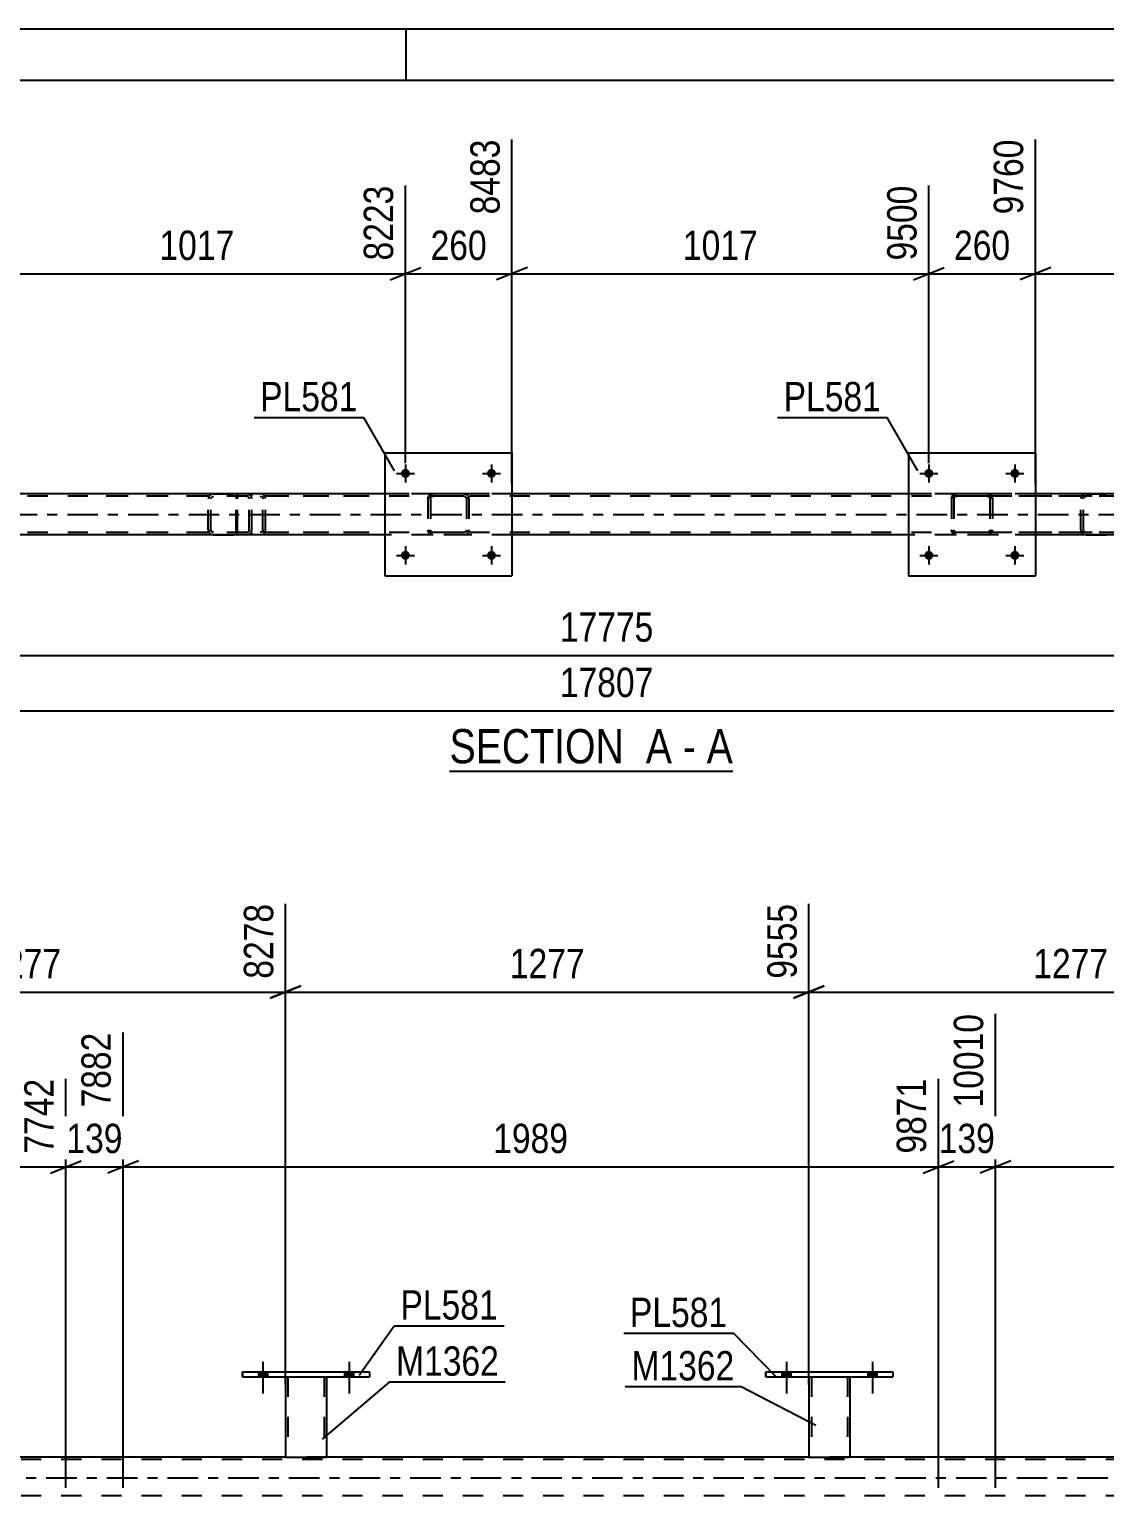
# Model space of a CAD drawing. Header units: millimetres. Extents: x 0 to 841, y 0 to 594.
# Drawn here: x 384.2 to 489.1, y 450.9 to 594 of the extents above; entities that cross this region are included whole.
import ezdxf

# ---------------------------------------------------------------- set-up
doc = ezdxf.new("R2010")
doc.units = ezdxf.units.MM
doc.linetypes.add('DXK_LINE_DOT2', pattern=[3.9198, 1.9599, -1.9599])
doc.linetypes.add('DXK_LINE_DOT3', pattern=[5.9187, 2.979, -0.9799, 0.9799, -0.9799])
doc.styles.add('Arial Narrow', font='ARIALN.TTF', dxfattribs={"height": 0.2})

# ---------------------------------------------------------------- blocks, each defined once
blk = doc.blocks.new('Unknown-247646094-1133')
at = {"color": 5, "linetype": 'Continuous'}
for p, q in [((841, 594), (0, 594)), ((421, 589), (421, 594)), ((836, 589), (5, 589))]:
    blk.add_line(p, q, dxfattribs=at)
blk = doc.blocks.new('Unknown-247646094-11 - 4145')
at = {"color": 6, "linetype": 'Continuous'}
blk.add_line((425.22, 521.61), (452.86, 521.61), dxfattribs=at)
at = {"color": 0, "linetype": 'Continuous'}
for points in [[(443.32, 522.36), (443.32, 525.86), (425.22, 525.86), (425.22, 522.36)], [(446.93, 522.36), (446.93, 525.86), (444.37, 525.86), (444.37, 522.36)], [(449.26, 522.36), (449.26, 525.86), (447.98, 525.86), (447.98, 522.36)], [(452.86, 522.36), (452.86, 525.86), (450.31, 525.86), (450.31, 522.36)]]:
    blk.add_wipeout(points, dxfattribs=at)
at = {"color": 7, "linetype": 'Continuous', "style": 'Arial Narrow'}
for s, p in [('SECTION ', (425.22, 522.36)), ('A', (444.37, 522.36)), ('A', (450.31, 522.36)), ('-', (447.98, 522.36))]:
    blk.add_text(s, height=3.34, dxfattribs=at).set_placement(p)
blk = doc.blocks.new('Part-247646094-4155 - 4145')
at = {"color": 7, "linetype": 'DXK_LINE_DOT2'}
for p, q in [((754.47, 548.42), (91.99, 548.42)), ((754.47, 548.66), (112.43, 548.66)), ((431.31, 548.66), (418.91, 548.66)), ((482.39, 548.66), (469.99, 548.66)), ((754.47, 544.9), (91.99, 544.9)), ((431.31, 544.66), (418.91, 544.66)), ((482.39, 544.66), (469.99, 544.66))]:
    blk.add_line(p, q, dxfattribs=at)
at = {"color": 2, "linetype": 'Continuous'}
for p, q in [((418.91, 548.66), (380.23, 548.66)), ((469.99, 548.66), (431.31, 548.66)), ((521.07, 548.66), (482.39, 548.66)), ((418.91, 544.66), (380.23, 544.66)), ((469.99, 544.66), (431.31, 544.66)), ((521.07, 544.66), (482.39, 544.66))]:
    blk.add_line(p, q, dxfattribs=at)
at = {"color": 7, "linetype": 'DXK_LINE_DOT3'}
blk.add_line((91.99, 546.66), (754.47, 546.66), dxfattribs=at)
blk = doc.blocks.new('Part-247646094-7551 - 4145')
at = {"color": 7, "linetype": 'DXK_LINE_DOT2'}
for p, q in [((423.11, 548.18), (423.15, 548.36)), ((423.15, 548.36), (423.11, 548.18)), ((423.11, 548.18), (423.11, 545.14)), ((423.35, 548.18), (423.37, 548.27)), ((423.35, 548.18), (423.35, 545.14)), ((423.37, 548.27), (423.42, 548.35)), ((423.41, 548.62), (423.59, 548.66)), ((423.59, 548.66), (423.41, 548.62)), ((423.42, 548.35), (423.5, 548.4)), ((423.5, 548.4), (423.59, 548.42)), ((426.63, 548.66), (423.59, 548.66)), ((426.63, 548.42), (423.59, 548.42)), ((426.63, 548.66), (426.81, 548.62)), ((426.81, 548.62), (426.63, 548.66)), ((426.63, 548.42), (426.72, 548.4)), ((426.72, 548.4), (426.8, 548.35)), ((426.8, 548.35), (426.85, 548.27)), ((426.85, 548.27), (426.87, 548.18)), ((426.87, 548.18), (426.87, 545.14)), ((427.07, 548.36), (427.11, 548.18)), ((427.11, 548.18), (427.07, 548.36)), ((427.11, 548.18), (427.11, 545.14)), ((423.15, 544.96), (423.11, 545.14)), ((423.11, 545.14), (423.15, 544.96)), ((423.37, 545.05), (423.35, 545.14)), ((423.42, 544.97), (423.37, 545.05)), ((423.59, 544.66), (423.41, 544.7)), ((423.41, 544.7), (423.59, 544.66)), ((423.5, 544.92), (423.42, 544.97)), ((423.59, 544.9), (423.5, 544.92)), ((426.63, 544.9), (423.59, 544.9)), ((426.63, 544.66), (423.59, 544.66)), ((426.72, 544.92), (426.63, 544.9)), ((426.81, 544.7), (426.63, 544.66)), ((426.63, 544.66), (426.81, 544.7)), ((426.8, 544.97), (426.72, 544.92)), ((426.85, 545.05), (426.8, 544.97)), ((426.87, 545.14), (426.85, 545.05)), ((427.11, 545.14), (427.07, 544.96)), ((427.07, 544.96), (427.11, 545.14))]:
    blk.add_line(p, q, dxfattribs=at)
at = {"color": 7, "linetype": 'DXK_LINE_DOT3'}
blk.add_line((425.11, 546.66), (425.11, 546.66), dxfattribs=at)
at = {"color": 7, "linetype": 'DXK_LINE_DOT2'}
for centre, start, end in [((423.59, 548.18), 112.5, 157.5), ((423.59, 548.18), 112.5, 157.5), ((426.63, 548.18), 22.5, 67.5), ((426.63, 548.18), 22.5, 67.5), ((423.59, 545.14), 202.5, 247.5), ((423.59, 545.14), 202.5, 247.5), ((426.63, 545.14), 292.5, 337.5), ((426.63, 545.14), 292.5, 337.5)]:
    blk.add_arc(centre, 0.48, start, end, dxfattribs=at)
blk = doc.blocks.new('Bolt-247646094-7580 - 4145')
at = {"linetype": 'Continuous'}
for points in [[(421.35, 542.66, -1), (420.47, 542.66, -1)], [(429.75, 542.66, -1), (428.87, 542.66, -1)]]:
    blk.add_hatch(color=1, dxfattribs=at).paths.add_polyline_path(points)
at = {"color": 1, "linetype": 'Continuous'}
for p, q in [((420.03, 542.66), (421.79, 542.66)), ((420.91, 543.54), (420.91, 541.78)), ((428.43, 542.66), (430.19, 542.66)), ((429.31, 543.54), (429.31, 541.78))]:
    blk.add_line(p, q, dxfattribs=at)
blk = doc.blocks.new('Bolt-247646094-7581 - 4145')
at = {"linetype": 'Continuous'}
for points in [[(421.35, 550.66, -1), (420.47, 550.66, -1)], [(429.75, 550.66, -1), (428.87, 550.66, -1)]]:
    blk.add_hatch(color=1, dxfattribs=at).paths.add_polyline_path(points)
at = {"color": 1, "linetype": 'Continuous'}
for p, q in [((420.91, 551.54), (420.91, 549.78)), ((429.31, 551.54), (429.31, 549.78)), ((420.03, 550.66), (421.79, 550.66)), ((428.43, 550.66), (430.19, 550.66))]:
    blk.add_line(p, q, dxfattribs=at)
blk = doc.blocks.new('Part-247646094-4202 - 4145')
at = {"color": 7, "linetype": 'DXK_LINE_DOT2'}
for p, q in [((405.43, 548.66), (390.44, 548.66)), ((405.43, 548.42), (390.44, 548.42)), ((401.72, 548.35), (401.68, 548.18)), ((401.68, 545.14), (401.68, 548.18)), ((401.72, 548.36), (401.72, 548.35)), ((401.94, 548.18), (401.96, 548.27)), ((401.94, 545.14), (401.94, 548.18)), ((401.96, 548.27), (402.01, 548.35)), ((402.19, 548.66), (402, 548.62)), ((402.01, 548.35), (402.09, 548.4)), ((402.09, 548.4), (402.19, 548.42)), ((402.19, 548.66), (405.43, 548.66)), ((405.62, 548.62), (405.43, 548.66)), ((405.43, 548.42), (405.53, 548.4)), ((405.53, 548.4), (405.61, 548.35)), ((405.61, 548.35), (405.66, 548.27)), ((405.66, 548.27), (405.68, 548.18)), ((405.68, 545.14), (405.68, 548.18)), ((405.9, 548.35), (405.9, 548.36)), ((405.94, 548.18), (405.9, 548.35)), ((405.94, 545.14), (405.94, 548.18)), ((405.43, 544.9), (390.44, 544.9)), ((405.43, 544.66), (390.44, 544.66)), ((401.68, 545.14), (401.72, 544.96)), ((401.96, 545.05), (401.94, 545.14)), ((402.01, 544.97), (401.96, 545.05)), ((402, 544.7), (402.19, 544.66)), ((402.09, 544.92), (402.01, 544.97)), ((402.19, 544.9), (402.09, 544.92)), ((402.19, 544.66), (405.43, 544.66)), ((405.53, 544.92), (405.43, 544.9)), ((405.43, 544.66), (405.62, 544.7)), ((405.61, 544.97), (405.53, 544.92)), ((405.66, 545.05), (405.61, 544.97)), ((405.68, 545.14), (405.66, 545.05)), ((405.9, 544.96), (405.94, 545.14))]:
    blk.add_line(p, q, dxfattribs=at)
for centre, start, end in [((402.17, 548.16), 110.7584, 155.6801), ((405.45, 548.16), 24.32, 69.2417), ((402.17, 545.16), 204.32, 249.2417), ((405.45, 545.16), 290.7584, 335.6801)]:
    blk.add_arc(centre, 0.496, start, end, dxfattribs=at)
blk = doc.blocks.new('Part-247646094-4203 - 4145')
at = {"color": 7, "linetype": 'DXK_LINE_DOT2'}
for p, q in [((490.56, 548.66), (475.57, 548.66)), ((490.56, 548.42), (475.57, 548.42)), ((486.85, 548.35), (486.82, 548.18)), ((486.82, 545.14), (486.82, 548.18)), ((486.85, 548.36), (486.85, 548.35)), ((487.07, 548.18), (487.09, 548.27)), ((487.07, 545.14), (487.07, 548.18)), ((487.09, 548.27), (487.15, 548.35)), ((487.33, 548.66), (487.13, 548.62)), ((487.15, 548.35), (487.23, 548.4)), ((487.23, 548.4), (487.33, 548.42)), ((487.33, 548.66), (490.56, 548.66)), ((490.76, 548.62), (490.56, 548.66)), ((490.56, 548.42), (490.66, 548.4)), ((490.66, 548.4), (490.74, 548.35)), ((490.74, 548.35), (490.8, 548.27)), ((490.8, 548.27), (490.82, 548.18)), ((490.82, 545.14), (490.82, 548.18)), ((491.04, 548.35), (491.03, 548.36)), ((491.07, 548.18), (491.04, 548.35)), ((491.07, 545.14), (491.07, 548.18)), ((490.56, 544.9), (475.57, 544.9)), ((490.56, 544.66), (475.57, 544.66)), ((486.82, 545.14), (486.85, 544.96)), ((487.09, 545.05), (487.07, 545.14)), ((487.15, 544.97), (487.09, 545.05)), ((487.13, 544.7), (487.33, 544.66)), ((487.23, 544.92), (487.15, 544.97)), ((487.33, 544.9), (487.23, 544.92)), ((487.33, 544.66), (490.56, 544.66)), ((490.66, 544.92), (490.56, 544.9)), ((490.56, 544.66), (490.76, 544.7)), ((490.74, 544.97), (490.66, 544.92)), ((490.8, 545.05), (490.74, 544.97)), ((490.82, 545.14), (490.8, 545.05)), ((491.03, 544.96), (491.07, 545.14))]:
    blk.add_line(p, q, dxfattribs=at)
for centre, start, end in [((487.31, 548.16), 110.7584, 155.6801), ((490.58, 548.16), 24.32, 69.2417), ((487.31, 545.16), 204.32, 249.2417), ((490.58, 545.16), 290.7584, 335.6801)]:
    blk.add_arc(centre, 0.496, start, end, dxfattribs=at)
blk = doc.blocks.new('Part-247646094-4216 - 4145')
at = {"color": 7, "linetype": 'DXK_LINE_DOT2'}
for p, q in [((404.41, 548.36), (404.39, 548.18)), ((404.39, 545.14), (404.39, 548.18)), ((404.47, 548.52), (404.41, 548.36)), ((404.56, 548.62), (404.47, 548.52)), ((404.53, 548.18), (404.54, 548.27)), ((404.53, 545.14), (404.53, 548.18)), ((404.54, 548.27), (404.57, 548.35)), ((404.66, 548.66), (404.56, 548.62)), ((404.57, 548.35), (404.61, 548.4)), ((404.61, 548.4), (404.66, 548.42)), ((406.75, 548.66), (404.66, 548.66)), ((416.82, 548.66), (404.66, 548.66)), ((416.82, 548.42), (404.66, 548.42)), ((405.94, 548.42), (405.94, 548.66)), ((406.95, 548.62), (406.75, 548.66)), ((406.75, 548.42), (406.85, 548.4)), ((406.85, 548.4), (406.93, 548.35)), ((406.93, 548.35), (406.99, 548.27)), ((406.99, 548.27), (407, 548.18)), ((407, 545.14), (407, 548.18)), ((407.22, 548.35), (407.22, 548.36)), ((407.26, 548.18), (407.22, 548.35)), ((407.26, 545.14), (407.26, 548.18)), ((404.39, 545.14), (404.41, 544.96)), ((404.41, 544.96), (404.47, 544.8)), ((404.47, 544.8), (404.56, 544.7)), ((404.54, 545.05), (404.53, 545.14)), ((404.57, 544.97), (404.54, 545.05)), ((404.56, 544.7), (404.66, 544.66)), ((404.61, 544.92), (404.57, 544.97)), ((404.66, 544.9), (404.61, 544.92)), ((416.82, 544.9), (404.66, 544.9)), ((416.82, 544.66), (404.66, 544.66)), ((405.94, 544.66), (405.94, 544.9)), ((406.85, 544.92), (406.75, 544.9)), ((406.75, 544.66), (406.95, 544.7)), ((406.93, 544.97), (406.85, 544.92)), ((406.99, 545.05), (406.93, 544.97)), ((407, 545.14), (406.99, 545.05)), ((407.22, 544.96), (407.26, 545.14))]:
    blk.add_line(p, q, dxfattribs=at)
for centre, start, end in [((406.77, 548.17), 23.8495, 68.8059), ((406.77, 545.16), 291.1941, 336.1506)]:
    blk.add_arc(centre, 0.492, start, end, dxfattribs=at)
blk = doc.blocks.new('Part-247646094-7552 - 4145')
at = {"color": 2, "linetype": 'Continuous'}
for p, q in [((418.91, 552.66), (418.91, 540.66)), ((418.91, 552.66), (431.31, 552.66)), ((431.31, 552.66), (431.31, 540.66)), ((418.91, 540.66), (431.31, 540.66))]:
    blk.add_line(p, q, dxfattribs=at)
blk = doc.blocks.new('Part-247646094-7553 - 4145')
at = {"color": 7, "linetype": 'DXK_LINE_DOT2'}
for p, q in [((474.19, 548.18), (474.23, 548.36)), ((474.23, 548.36), (474.19, 548.18)), ((474.19, 548.18), (474.19, 545.14)), ((474.43, 548.18), (474.45, 548.27)), ((474.43, 548.18), (474.43, 545.14)), ((474.45, 548.27), (474.5, 548.35)), ((474.49, 548.62), (474.67, 548.66)), ((474.67, 548.66), (474.49, 548.62)), ((474.5, 548.35), (474.58, 548.4)), ((474.58, 548.4), (474.67, 548.42)), ((477.71, 548.66), (474.67, 548.66)), ((477.71, 548.42), (474.67, 548.42)), ((477.71, 548.66), (477.9, 548.62)), ((477.9, 548.62), (477.71, 548.66)), ((477.71, 548.42), (477.8, 548.4)), ((477.8, 548.4), (477.88, 548.35)), ((477.88, 548.35), (477.93, 548.27)), ((477.93, 548.27), (477.95, 548.18)), ((477.95, 548.18), (477.95, 545.14)), ((478.15, 548.36), (478.19, 548.18)), ((478.19, 548.18), (478.15, 548.36)), ((478.19, 548.18), (478.19, 545.14)), ((474.23, 544.96), (474.19, 545.14)), ((474.19, 545.14), (474.23, 544.96)), ((474.45, 545.05), (474.43, 545.14)), ((474.5, 544.97), (474.45, 545.05)), ((474.67, 544.66), (474.49, 544.7)), ((474.49, 544.7), (474.67, 544.66)), ((474.58, 544.92), (474.5, 544.97)), ((474.67, 544.9), (474.58, 544.92)), ((477.71, 544.9), (474.67, 544.9)), ((477.71, 544.66), (474.67, 544.66)), ((477.8, 544.92), (477.71, 544.9)), ((477.9, 544.7), (477.71, 544.66)), ((477.71, 544.66), (477.9, 544.7)), ((477.88, 544.97), (477.8, 544.92)), ((477.93, 545.05), (477.88, 544.97)), ((477.95, 545.14), (477.93, 545.05)), ((478.19, 545.14), (478.15, 544.96)), ((478.15, 544.96), (478.19, 545.14))]:
    blk.add_line(p, q, dxfattribs=at)
at = {"color": 7, "linetype": 'DXK_LINE_DOT3'}
blk.add_line((476.19, 546.66), (476.19, 546.66), dxfattribs=at)
at = {"color": 7, "linetype": 'DXK_LINE_DOT2'}
for centre, start, end in [((474.67, 548.18), 112.5, 157.5), ((474.67, 548.18), 112.5, 157.5), ((477.71, 548.18), 22.5, 67.5), ((477.71, 548.18), 22.5, 67.5), ((474.67, 545.14), 202.5, 247.5), ((474.67, 545.14), 202.5, 247.5), ((477.71, 545.14), 292.5, 337.5), ((477.71, 545.14), 292.5, 337.5)]:
    blk.add_arc(centre, 0.48, start, end, dxfattribs=at)
blk = doc.blocks.new('Part-247646094-7554 - 4145')
at = {"color": 2, "linetype": 'Continuous'}
for p, q in [((469.99, 552.66), (469.99, 540.66)), ((469.99, 552.66), (482.39, 552.66)), ((482.39, 552.66), (482.39, 540.66)), ((469.99, 540.66), (482.39, 540.66))]:
    blk.add_line(p, q, dxfattribs=at)
blk = doc.blocks.new('Bolt-247646094-7582 - 4145')
at = {"linetype": 'Continuous'}
for points in [[(472.43, 542.66, -1), (471.55, 542.66, -1)], [(480.83, 542.66, -1), (479.95, 542.66, -1)]]:
    blk.add_hatch(color=1, dxfattribs=at).paths.add_polyline_path(points)
at = {"color": 1, "linetype": 'Continuous'}
for p, q in [((471.11, 542.66), (472.87, 542.66)), ((471.99, 543.54), (471.99, 541.78)), ((479.51, 542.66), (481.27, 542.66)), ((480.39, 543.54), (480.39, 541.78))]:
    blk.add_line(p, q, dxfattribs=at)
blk = doc.blocks.new('Bolt-247646094-7583 - 4145')
at = {"linetype": 'Continuous'}
for points in [[(472.43, 550.66, -1), (471.55, 550.66, -1)], [(480.83, 550.66, -1), (479.95, 550.66, -1)]]:
    blk.add_hatch(color=1, dxfattribs=at).paths.add_polyline_path(points)
at = {"color": 1, "linetype": 'Continuous'}
for p, q in [((471.99, 551.54), (471.99, 549.78)), ((480.39, 551.54), (480.39, 549.78)), ((471.11, 550.66), (472.87, 550.66)), ((479.51, 550.66), (481.27, 550.66))]:
    blk.add_line(p, q, dxfattribs=at)
blk = doc.blocks.new('Part-247646094-2993 - 2836')
at = {"color": 7, "linetype": 'DXK_LINE_DOT2'}
for p, q in [((789.11, 454.4), (78.09, 454.4)), ((413.21, 454.64), (409.21, 454.64)), ((464.29, 454.64), (460.29, 454.64)), ((789.11, 450.88), (78.09, 450.88))]:
    blk.add_line(p, q, dxfattribs=at)
at = {"color": 2, "linetype": 'Continuous'}
for p, q in [((409.21, 454.64), (362.13, 454.64)), ((460.29, 454.64), (413.21, 454.64)), ((511.37, 454.64), (464.29, 454.64))]:
    blk.add_line(p, q, dxfattribs=at)
at = {"color": 7, "linetype": 'DXK_LINE_DOT3'}
blk.add_line((78.09, 452.64), (789.11, 452.64), dxfattribs=at)
blk = doc.blocks.new('Bolt-247646094-7944 - 2836')
at = {"linetype": 'Continuous'}
for points in [[(406.57, 462.48), (407.45, 462.48), (407.45, 462.96), (406.57, 462.96)], [(414.97, 462.48), (415.85, 462.48), (415.85, 462.96), (414.97, 462.96)]]:
    blk.add_hatch(color=1, dxfattribs=at).paths.add_polyline_path(points)
at = {"color": 1, "linetype": 'Continuous'}
for p, q in [((407.01, 463.96), (407.01, 460.84)), ((415.41, 463.96), (415.41, 460.84)), ((406.57, 462.96), (406.57, 462.48)), ((407.45, 462.96), (407.45, 462.48)), ((414.97, 462.96), (414.97, 462.48)), ((415.85, 462.96), (415.85, 462.48))]:
    blk.add_line(p, q, dxfattribs=at)
blk = doc.blocks.new('Part-247646094-7916 - 2836')
at = {"color": 7, "linetype": 'DXK_LINE_DOT2'}
for p, q in [((460.29, 462.49), (464.29, 462.49)), ((460.29, 462.48), (460.29, 462.49)), ((460.29, 462.49), (460.29, 462.48)), ((460.53, 462.49), (460.53, 454.64)), ((464.05, 462.49), (464.05, 454.64)), ((464.29, 462.49), (464.29, 462.48)), ((464.29, 462.48), (464.29, 462.49)), ((464.03, 454.64), (464.05, 454.64))]:
    blk.add_line(p, q, dxfattribs=at)
at = {"color": 2, "linetype": 'Continuous'}
for p, q in [((460.29, 462.48), (460.29, 454.64)), ((464.29, 462.48), (464.29, 454.64)), ((460.29, 454.64), (464.26, 454.64)), ((464.29, 454.64), (464.26, 454.64))]:
    blk.add_line(p, q, dxfattribs=at)
blk = doc.blocks.new('Part-247646094-7914 - 2836')
at = {"color": 7, "linetype": 'DXK_LINE_DOT2'}
for p, q in [((409.21, 462.49), (413.21, 462.49)), ((409.21, 462.48), (409.21, 462.49)), ((409.21, 462.49), (409.21, 462.48)), ((409.45, 462.49), (409.45, 454.64)), ((412.97, 462.49), (412.97, 454.64)), ((413.21, 462.49), (413.21, 462.48)), ((413.21, 462.48), (413.21, 462.49)), ((412.95, 454.64), (412.97, 454.64))]:
    blk.add_line(p, q, dxfattribs=at)
at = {"color": 2, "linetype": 'Continuous'}
for p, q in [((409.21, 462.48), (409.21, 454.64)), ((413.21, 462.48), (413.21, 454.64)), ((409.21, 454.64), (413.17, 454.64)), ((413.21, 454.64), (413.17, 454.64))]:
    blk.add_line(p, q, dxfattribs=at)
blk = doc.blocks.new('Part-247646094-7915 - 2836')
at = {"color": 2, "linetype": 'Continuous'}
for p, q in [((405.01, 462.48), (405.01, 462.96)), ((405.01, 462.96), (405.01, 462.96)), ((405.01, 462.96), (417.41, 462.96)), ((405.01, 462.48), (405.01, 462.48)), ((405.01, 462.48), (417.41, 462.48)), ((417.41, 462.96), (417.41, 462.48))]:
    blk.add_line(p, q, dxfattribs=at)
at = {"color": 7, "linetype": 'DXK_LINE_DOT2'}
for p, q in [((405.01, 462.96), (405.01, 462.48)), ((405.01, 462.96), (405.01, 462.96)), ((405.01, 462.48), (405.01, 462.48)), ((417.41, 462.96), (417.41, 462.48))]:
    blk.add_line(p, q, dxfattribs=at)
blk = doc.blocks.new('Part-247646094-7917 - 2836')
at = {"color": 2, "linetype": 'Continuous'}
for p, q in [((456.09, 462.48), (456.09, 462.96)), ((456.09, 462.96), (456.09, 462.96)), ((456.09, 462.96), (468.49, 462.96)), ((456.09, 462.48), (456.09, 462.48)), ((456.09, 462.48), (468.49, 462.48)), ((468.49, 462.96), (468.49, 462.48))]:
    blk.add_line(p, q, dxfattribs=at)
at = {"color": 7, "linetype": 'DXK_LINE_DOT2'}
for p, q in [((456.09, 462.96), (456.09, 462.48)), ((456.09, 462.96), (456.09, 462.96)), ((456.09, 462.48), (456.09, 462.48)), ((468.49, 462.96), (468.49, 462.48))]:
    blk.add_line(p, q, dxfattribs=at)
blk = doc.blocks.new('Bolt-247646094-7943 - 2836')
at = {"linetype": 'Continuous'}
for points in [[(406.57, 462.48), (407.45, 462.48), (407.45, 462.96), (406.57, 462.96)], [(414.97, 462.48), (415.85, 462.48), (415.85, 462.96), (414.97, 462.96)]]:
    blk.add_hatch(color=1, dxfattribs=at).paths.add_polyline_path(points)
at = {"color": 1, "linetype": 'Continuous'}
for p, q in [((407.01, 463.96), (407.01, 460.84)), ((415.41, 463.96), (415.41, 460.84)), ((406.57, 462.96), (406.57, 462.48)), ((407.45, 462.96), (407.45, 462.48)), ((414.97, 462.96), (414.97, 462.48)), ((415.85, 462.96), (415.85, 462.48))]:
    blk.add_line(p, q, dxfattribs=at)
blk = doc.blocks.new('Bolt-247646094-7945 - 2836')
at = {"linetype": 'Continuous'}
for points in [[(457.65, 462.48), (458.53, 462.48), (458.53, 462.96), (457.65, 462.96)], [(466.05, 462.48), (466.93, 462.48), (466.93, 462.96), (466.05, 462.96)]]:
    blk.add_hatch(color=1, dxfattribs=at).paths.add_polyline_path(points)
at = {"color": 1, "linetype": 'Continuous'}
for p, q in [((458.09, 463.96), (458.09, 460.84)), ((466.49, 463.96), (466.49, 460.84)), ((457.65, 462.96), (457.65, 462.48)), ((458.53, 462.96), (458.53, 462.48)), ((466.05, 462.96), (466.05, 462.48)), ((466.93, 462.96), (466.93, 462.48))]:
    blk.add_line(p, q, dxfattribs=at)
blk = doc.blocks.new('Bolt-247646094-7946 - 2836')
at = {"linetype": 'Continuous'}
for points in [[(457.65, 462.48), (458.53, 462.48), (458.53, 462.96), (457.65, 462.96)], [(466.05, 462.48), (466.93, 462.48), (466.93, 462.96), (466.05, 462.96)]]:
    blk.add_hatch(color=1, dxfattribs=at).paths.add_polyline_path(points)
at = {"color": 1, "linetype": 'Continuous'}
for p, q in [((458.09, 463.96), (458.09, 460.84)), ((466.49, 463.96), (466.49, 460.84)), ((457.65, 462.96), (457.65, 462.48)), ((458.53, 462.96), (458.53, 462.48)), ((466.05, 462.96), (466.05, 462.48)), ((466.93, 462.96), (466.93, 462.48))]:
    blk.add_line(p, q, dxfattribs=at)
blk = doc.blocks.new('StraightDimension-247646094-4300 - 4145')
at = {"color": 7, "linetype": 'Continuous'}
blk.add_line((91.99, 532.88), (789.11, 532.88), dxfattribs=at)
at = {"color": 0}
blk.add_wipeout([(445.72, 533.63), (445.72, 537.83), (435.38, 537.83), (435.38, 533.63)], dxfattribs=at)
at = {"color": 3, "style": 'Arial Narrow'}
blk.add_text('17775', height=2.863, dxfattribs=at).set_placement((435.98, 534.23))
blk = doc.blocks.new('StraightDimension-247646094-9382 - 4145')
at = {"color": 7, "linetype": 'Continuous'}
blk.add_line((91.35, 527.48), (789.75, 527.48), dxfattribs=at)
at = {"color": 0}
blk.add_wipeout([(445.72, 528.23), (445.72, 532.43), (435.38, 532.43), (435.38, 528.23)], dxfattribs=at)
at = {"color": 3, "style": 'Arial Narrow'}
blk.add_text('17807', height=2.863, dxfattribs=at).set_placement((435.98, 528.83))
blk = doc.blocks.new('StraightDimension-247646094-17396 - 4145')
at = {"color": 7, "linetype": 'Continuous'}
for p, q in [((482.39, 549.66), (482.39, 583.25)), ((523.07, 551.66), (523.07, 580.58)), ((483.89, 570.74), (480.89, 569.54)), ((482.39, 570.14), (523.07, 570.14)), ((521.57, 569.54), (524.57, 570.74))]:
    blk.add_line(p, q, dxfattribs=at)
at = {"color": 0}
blk.add_wipeout([(506.99, 570.89), (506.99, 575.09), (498.48, 575.09), (498.48, 570.89)], dxfattribs=at)
at = {"color": 3, "style": 'Arial Narrow'}
blk.add_text('1017', height=2.863, dxfattribs=at).set_placement((499.08, 571.49))
at = {"color": 0, "linetype": 'Continuous'}
blk.add_wipeout([(522.47, 581.18), (518.27, 581.18), (518.27, 570.84), (522.47, 570.84)], dxfattribs=at)
at = {"color": 3, "linetype": 'Continuous', "style": 'Arial Narrow'}
blk.add_text('10777', height=2.863, rotation=90.0002, dxfattribs=at).set_placement((521.87, 571.44))
blk = doc.blocks.new('StraightDimension-247646094-17397 - 4145')
at = {"color": 7, "linetype": 'Continuous'}
for p, q in [((482.39, 549.66), (482.39, 583.25)), ((471.99, 551.66), (471.99, 578.75)), ((470.49, 569.54), (473.49, 570.74)), ((471.99, 570.14), (482.39, 570.14)), ((483.89, 570.74), (480.89, 569.54))]:
    blk.add_line(p, q, dxfattribs=at)
at = {"color": 0}
blk.add_wipeout([(480.53, 570.89), (480.53, 575.09), (473.85, 575.09), (473.85, 570.89)], dxfattribs=at)
at = {"color": 3, "style": 'Arial Narrow'}
blk.add_text('260', height=2.863, dxfattribs=at).set_placement((474.45, 571.49))
at = {"color": 0, "linetype": 'Continuous'}
blk.add_wipeout([(481.79, 583.85), (477.59, 583.85), (477.59, 575.34), (481.79, 575.34)], dxfattribs=at)
at = {"color": 3, "linetype": 'Continuous', "style": 'Arial Narrow'}
blk.add_text('9760', height=2.863, rotation=90.0002, dxfattribs=at).set_placement((481.19, 575.94))
blk = doc.blocks.new('StraightDimension-247646094-17398 - 4145')
at = {"color": 7, "linetype": 'Continuous'}
for p, q in [((431.31, 549.66), (431.31, 583.25)), ((471.99, 551.66), (471.99, 578.75)), ((432.81, 570.74), (429.81, 569.54)), ((431.31, 570.14), (471.99, 570.14)), ((470.49, 569.54), (473.49, 570.74))]:
    blk.add_line(p, q, dxfattribs=at)
at = {"color": 0}
blk.add_wipeout([(455.91, 570.89), (455.91, 575.09), (447.39, 575.09), (447.39, 570.89)], dxfattribs=at)
at = {"color": 3, "style": 'Arial Narrow'}
blk.add_text('1017', height=2.863, dxfattribs=at).set_placement((447.99, 571.49))
at = {"color": 0, "linetype": 'Continuous'}
blk.add_wipeout([(471.39, 579.35), (467.19, 579.35), (467.19, 570.84), (471.39, 570.84)], dxfattribs=at)
at = {"color": 3, "linetype": 'Continuous', "style": 'Arial Narrow'}
blk.add_text('9500', height=2.863, rotation=90.0002, dxfattribs=at).set_placement((470.79, 571.44))
blk = doc.blocks.new('StraightDimension-247646094-17399 - 4145')
at = {"color": 7, "linetype": 'Continuous'}
for p, q in [((431.31, 549.66), (431.31, 583.25)), ((420.91, 551.66), (420.91, 578.75)), ((419.41, 569.54), (422.41, 570.74)), ((420.91, 570.14), (431.31, 570.14)), ((432.81, 570.74), (429.81, 569.54))]:
    blk.add_line(p, q, dxfattribs=at)
at = {"color": 0}
blk.add_wipeout([(429.45, 570.89), (429.45, 575.09), (422.77, 575.09), (422.77, 570.89)], dxfattribs=at)
at = {"color": 3, "style": 'Arial Narrow'}
blk.add_text('260', height=2.863, dxfattribs=at).set_placement((423.37, 571.49))
at = {"color": 0, "linetype": 'Continuous'}
blk.add_wipeout([(430.71, 583.85), (426.51, 583.85), (426.51, 575.34), (430.71, 575.34)], dxfattribs=at)
at = {"color": 3, "linetype": 'Continuous', "style": 'Arial Narrow'}
blk.add_text('8483', height=2.863, rotation=90.0002, dxfattribs=at).set_placement((430.11, 575.94))
blk = doc.blocks.new('StraightDimension-247646094-17400 - 4145')
at = {"color": 7, "linetype": 'Continuous'}
for p, q in [((380.23, 549.66), (380.23, 583.25)), ((420.91, 551.66), (420.91, 578.75)), ((381.73, 570.74), (378.73, 569.54)), ((380.23, 570.14), (420.91, 570.14)), ((419.41, 569.54), (422.41, 570.74))]:
    blk.add_line(p, q, dxfattribs=at)
at = {"color": 0}
blk.add_wipeout([(404.83, 570.89), (404.83, 575.09), (396.31, 575.09), (396.31, 570.89)], dxfattribs=at)
at = {"color": 3, "style": 'Arial Narrow'}
blk.add_text('1017', height=2.863, dxfattribs=at).set_placement((396.91, 571.49))
at = {"color": 0, "linetype": 'Continuous'}
blk.add_wipeout([(420.31, 579.35), (416.11, 579.35), (416.11, 570.84), (420.31, 570.84)], dxfattribs=at)
at = {"color": 3, "linetype": 'Continuous', "style": 'Arial Narrow'}
blk.add_text('8223', height=2.863, rotation=90.0002, dxfattribs=at).set_placement((419.71, 571.44))
blk = doc.blocks.new('StraightDimension-247646094-20001 - 2836')
at = {"color": 7, "linetype": 'Continuous'}
for p, q in [((511.37, 461.72), (511.37, 510.48)), ((460.29, 461.72), (460.29, 508.66)), ((461.79, 500.64), (458.79, 499.44)), ((460.29, 500.04), (511.37, 500.04)), ((509.87, 499.44), (512.87, 500.64))]:
    blk.add_line(p, q, dxfattribs=at)
at = {"color": 0}
blk.add_wipeout([(490.09, 500.79), (490.09, 504.99), (481.58, 504.99), (481.58, 500.79)], dxfattribs=at)
at = {"color": 3, "style": 'Arial Narrow'}
blk.add_text('1277', height=2.863, dxfattribs=at).set_placement((482.18, 501.39))
at = {"color": 0, "linetype": 'Continuous'}
blk.add_wipeout([(510.77, 511.08), (506.57, 511.08), (506.57, 500.74), (510.77, 500.74)], dxfattribs=at)
at = {"color": 3, "linetype": 'Continuous', "style": 'Arial Narrow'}
blk.add_text('10832', height=2.863, rotation=90.0002, dxfattribs=at).set_placement((510.17, 501.34))
blk = doc.blocks.new('StraightDimension-247646094-22496 - 2836')
at = {"color": 7, "linetype": 'Continuous'}
for p, q in [((308.22, 451.64), (308.22, 496.08)), ((387.78, 451.64), (387.78, 491.58)), ((309.72, 483.57), (306.72, 482.37)), ((308.22, 482.97), (387.78, 482.97)), ((386.28, 482.37), (389.28, 483.57))]:
    blk.add_line(p, q, dxfattribs=at)
at = {"color": 0}
blk.add_wipeout([(352.26, 483.72), (352.26, 487.92), (343.75, 487.92), (343.75, 483.72)], dxfattribs=at)
at = {"color": 3, "style": 'Arial Narrow'}
blk.add_text('1989', height=2.863, dxfattribs=at).set_placement((344.35, 484.32))
at = {"color": 0, "linetype": 'Continuous'}
blk.add_wipeout([(387.18, 492.18), (382.98, 492.18), (382.98, 483.67), (387.18, 483.67)], dxfattribs=at)
at = {"color": 3, "linetype": 'Continuous', "style": 'Arial Narrow'}
blk.add_text('7742', height=2.863, rotation=90.0002, dxfattribs=at).set_placement((386.58, 484.27))
blk = doc.blocks.new('StraightDimension-247646094-20002 - 2836')
at = {"color": 7, "linetype": 'Continuous'}
for p, q in [((409.21, 461.72), (409.21, 508.66)), ((460.29, 461.72), (460.29, 508.66)), ((410.71, 500.64), (407.71, 499.44)), ((409.21, 500.04), (460.29, 500.04)), ((458.79, 499.44), (461.79, 500.64))]:
    blk.add_line(p, q, dxfattribs=at)
at = {"color": 0}
blk.add_wipeout([(439.01, 500.79), (439.01, 504.99), (430.5, 504.99), (430.5, 500.79)], dxfattribs=at)
at = {"color": 3, "style": 'Arial Narrow'}
blk.add_text('1277', height=2.863, dxfattribs=at).set_placement((431.1, 501.39))
at = {"color": 0, "linetype": 'Continuous'}
blk.add_wipeout([(459.69, 509.26), (455.49, 509.26), (455.49, 500.74), (459.69, 500.74)], dxfattribs=at)
at = {"color": 3, "linetype": 'Continuous', "style": 'Arial Narrow'}
blk.add_text('9555', height=2.863, rotation=90.0002, dxfattribs=at).set_placement((459.09, 501.34))
blk = doc.blocks.new('StraightDimension-247646094-20003 - 2836')
at = {"color": 7, "linetype": 'Continuous'}
for p, q in [((358.13, 461.72), (358.13, 508.66)), ((409.21, 461.72), (409.21, 508.66)), ((359.63, 500.64), (356.63, 499.44)), ((358.13, 500.04), (409.21, 500.04)), ((407.71, 499.44), (410.71, 500.64))]:
    blk.add_line(p, q, dxfattribs=at)
at = {"color": 0}
blk.add_wipeout([(387.93, 500.79), (387.93, 504.99), (379.41, 504.99), (379.41, 500.79)], dxfattribs=at)
at = {"color": 3, "style": 'Arial Narrow'}
blk.add_text('1277', height=2.863, dxfattribs=at).set_placement((380.01, 501.39))
at = {"color": 0, "linetype": 'Continuous'}
blk.add_wipeout([(408.61, 509.26), (404.41, 509.26), (404.41, 500.74), (408.61, 500.74)], dxfattribs=at)
at = {"color": 3, "linetype": 'Continuous', "style": 'Arial Narrow'}
blk.add_text('8278', height=2.863, rotation=90.0002, dxfattribs=at).set_placement((408.01, 501.34))
blk = doc.blocks.new('StraightDimension-247646094-22492 - 2836')
at = {"color": 7, "linetype": 'Continuous'}
for p, q in [((478.49, 451.64), (478.49, 497.91)), ((558.05, 451.64), (558.05, 493.41)), ((479.99, 483.57), (476.99, 482.37)), ((478.49, 482.97), (558.05, 482.97)), ((556.55, 482.37), (559.55, 483.57))]:
    blk.add_line(p, q, dxfattribs=at)
at = {"color": 0}
blk.add_wipeout([(522.53, 483.72), (522.53, 487.92), (514.01, 487.92), (514.01, 483.72)], dxfattribs=at)
at = {"color": 3, "style": 'Arial Narrow'}
blk.add_text('1989', height=2.863, dxfattribs=at).set_placement((514.61, 484.32))
at = {"color": 0, "linetype": 'Continuous'}
blk.add_wipeout([(557.45, 494.01), (553.25, 494.01), (553.25, 483.67), (557.45, 483.67)], dxfattribs=at)
at = {"color": 3, "linetype": 'Continuous', "style": 'Arial Narrow'}
blk.add_text('11999', height=2.863, rotation=90.0002, dxfattribs=at).set_placement((556.85, 484.27))
blk = doc.blocks.new('StraightDimension-247646094-22493 - 2836')
at = {"color": 7, "linetype": 'Continuous'}
for p, q in [((478.49, 451.64), (478.49, 497.91)), ((472.92, 451.64), (472.92, 491.58)), ((471.42, 482.37), (474.42, 483.57)), ((472.92, 482.97), (478.49, 482.97)), ((479.99, 483.57), (476.99, 482.37))]:
    blk.add_line(p, q, dxfattribs=at)
at = {"color": 0}
blk.add_wipeout([(479.05, 483.72), (479.05, 487.92), (472.36, 487.92), (472.36, 483.72)], dxfattribs=at)
at = {"color": 3, "style": 'Arial Narrow'}
blk.add_text('139', height=2.863, dxfattribs=at).set_placement((472.96, 484.32))
at = {"color": 0, "linetype": 'Continuous'}
blk.add_wipeout([(477.89, 498.51), (473.69, 498.51), (473.69, 488.17), (477.89, 488.17)], dxfattribs=at)
at = {"color": 3, "linetype": 'Continuous', "style": 'Arial Narrow'}
blk.add_text('10010', height=2.863, rotation=90.0002, dxfattribs=at).set_placement((477.29, 488.77))
blk = doc.blocks.new('StraightDimension-247646094-22494 - 2836')
at = {"color": 7, "linetype": 'Continuous'}
for p, q in [((393.36, 451.64), (393.36, 496.08)), ((472.92, 451.64), (472.92, 491.58)), ((394.86, 483.57), (391.86, 482.37)), ((393.36, 482.97), (472.92, 482.97)), ((471.42, 482.37), (474.42, 483.57))]:
    blk.add_line(p, q, dxfattribs=at)
at = {"color": 0}
blk.add_wipeout([(437.39, 483.72), (437.39, 487.92), (428.88, 487.92), (428.88, 483.72)], dxfattribs=at)
at = {"color": 3, "style": 'Arial Narrow'}
blk.add_text('1989', height=2.863, dxfattribs=at).set_placement((429.48, 484.32))
at = {"color": 0, "linetype": 'Continuous'}
blk.add_wipeout([(472.32, 492.18), (468.12, 492.18), (468.12, 483.67), (472.32, 483.67)], dxfattribs=at)
at = {"color": 3, "linetype": 'Continuous', "style": 'Arial Narrow'}
blk.add_text('9871', height=2.863, rotation=90.0002, dxfattribs=at).set_placement((471.72, 484.27))
blk = doc.blocks.new('StraightDimension-247646094-22495 - 2836')
at = {"color": 7, "linetype": 'Continuous'}
for p, q in [((393.36, 451.64), (393.36, 496.08)), ((387.78, 451.64), (387.78, 491.58)), ((386.28, 482.37), (389.28, 483.57)), ((387.78, 482.97), (393.36, 482.97)), ((394.86, 483.57), (391.86, 482.37))]:
    blk.add_line(p, q, dxfattribs=at)
at = {"color": 0}
blk.add_wipeout([(393.91, 483.72), (393.91, 487.92), (387.23, 487.92), (387.23, 483.72)], dxfattribs=at)
at = {"color": 3, "style": 'Arial Narrow'}
blk.add_text('139', height=2.863, dxfattribs=at).set_placement((387.83, 484.32))
at = {"color": 0, "linetype": 'Continuous'}
blk.add_wipeout([(392.76, 496.68), (388.56, 496.68), (388.56, 488.17), (392.76, 488.17)], dxfattribs=at)
at = {"color": 3, "linetype": 'Continuous', "style": 'Arial Narrow'}
blk.add_text('7882', height=2.863, rotation=90.0002, dxfattribs=at).set_placement((392.16, 488.77))
blk = doc.blocks.new('Mark-247646094-18093 - 4145')
at = {"color": 0}
blk.add_wipeout([(416.24, 556.72), (416.24, 559.72), (406.74, 559.72), (406.74, 556.72)], dxfattribs=at)
blk.add_wipeout([(416.24, 556.72), (416.24, 559.72), (406.74, 559.72), (406.74, 556.72)], dxfattribs=at)
at = {"color": 30, "linetype": 'Continuous'}
for p in [(406.14, 556.12), (419.84, 550.92)]:
    blk.add_line(p, (416.84, 556.12), dxfattribs=at)
at = {"color": 3, "style": 'Arial Narrow'}
blk.add_text('PL581', height=2.863, dxfattribs=at).set_placement((406.74, 556.72))
blk = doc.blocks.new('Mark-247646094-18096 - 4145')
at = {"color": 0}
blk.add_wipeout([(467.32, 556.72), (467.32, 559.72), (457.82, 559.72), (457.82, 556.72)], dxfattribs=at)
blk.add_wipeout([(467.32, 556.72), (467.32, 559.72), (457.82, 559.72), (457.82, 556.72)], dxfattribs=at)
at = {"color": 30, "linetype": 'Continuous'}
for p in [(457.22, 556.12), (470.92, 550.92)]:
    blk.add_line(p, (467.92, 556.12), dxfattribs=at)
at = {"color": 3, "style": 'Arial Narrow'}
blk.add_text('PL581', height=2.863, dxfattribs=at).set_placement((457.82, 556.72))
blk = doc.blocks.new('Mark-247646094-18222 - 2836')
at = {"color": 0}
blk.add_wipeout([(430.05, 462.59), (430.05, 465.59), (420, 465.59), (420, 462.59)], dxfattribs=at)
blk.add_wipeout([(430.05, 462.59), (430.05, 465.59), (420, 465.59), (420, 462.59)], dxfattribs=at)
at = {"color": 30, "linetype": 'Continuous'}
for p, q in [((412.81, 456.4), (419.4, 461.99)), ((419.4, 461.99), (430.65, 461.99))]:
    blk.add_line(p, q, dxfattribs=at)
at = {"color": 3, "style": 'Arial Narrow'}
blk.add_text('M1362', height=2.863, dxfattribs=at).set_placement((420, 462.59))
blk = doc.blocks.new('Mark-247646094-18225 - 2836')
at = {"color": 0}
blk.add_wipeout([(429.94, 468.07), (429.94, 471.07), (420.43, 471.07), (420.43, 468.07)], dxfattribs=at)
blk.add_wipeout([(429.94, 468.07), (429.94, 471.07), (420.43, 471.07), (420.43, 468.07)], dxfattribs=at)
at = {"color": 30, "linetype": 'Continuous'}
for p, q in [((416.41, 462.65), (419.83, 467.47)), ((419.83, 467.47), (430.54, 467.47))]:
    blk.add_line(p, q, dxfattribs=at)
at = {"color": 3, "style": 'Arial Narrow'}
blk.add_text('PL581', height=2.863, dxfattribs=at).set_placement((420.43, 468.07))
blk = doc.blocks.new('Mark-247646094-18228 - 2836')
at = {"color": 0}
blk.add_wipeout([(453.02, 462.13), (453.02, 465.13), (442.97, 465.13), (442.97, 462.13)], dxfattribs=at)
blk.add_wipeout([(453.02, 462.13), (453.02, 465.13), (442.97, 465.13), (442.97, 462.13)], dxfattribs=at)
at = {"color": 30, "linetype": 'Continuous'}
for p in [(442.37, 461.53), (460.96, 457.73)]:
    blk.add_line(p, (453.62, 461.53), dxfattribs=at)
at = {"color": 3, "style": 'Arial Narrow'}
blk.add_text('M1362', height=2.863, dxfattribs=at).set_placement((442.97, 462.13))
blk = doc.blocks.new('Mark-247646094-18231 - 2836')
at = {"color": 0}
blk.add_wipeout([(452.33, 467.34), (452.33, 470.34), (442.82, 470.34), (442.82, 467.34)], dxfattribs=at)
blk.add_wipeout([(452.33, 467.34), (452.33, 470.34), (442.82, 470.34), (442.82, 467.34)], dxfattribs=at)
at = {"color": 30, "linetype": 'Continuous'}
for p in [(442.22, 466.74), (457.09, 462.48)]:
    blk.add_line(p, (452.93, 466.74), dxfattribs=at)
at = {"color": 3, "style": 'Arial Narrow'}
blk.add_text('PL581', height=2.863, dxfattribs=at).set_placement((442.82, 467.34))

msp = doc.modelspace()

# ---------------------------------------------------------------- block references
for name in ['Unknown-247646094-1133', 'Part-247646094-7552 - 4145', 'Part-247646094-7554 - 4145', 'Bolt-247646094-7581 - 4145', 'Bolt-247646094-7583 - 4145', 'Part-247646094-4155 - 4145', 'Part-247646094-4202 - 4145', 'Part-247646094-4216 - 4145', 'Part-247646094-7551 - 4145', 'Part-247646094-7553 - 4145', 'Part-247646094-4203 - 4145', 'Bolt-247646094-7580 - 4145', 'Bolt-247646094-7582 - 4145', 'Bolt-247646094-7944 - 2836', 'Bolt-247646094-7943 - 2836', 'Bolt-247646094-7945 - 2836', 'Bolt-247646094-7946 - 2836', 'Part-247646094-7915 - 2836', 'Part-247646094-7914 - 2836', 'Part-247646094-7917 - 2836', 'Part-247646094-7916 - 2836', 'Part-247646094-2993 - 2836']:
    msp.add_blockref(name, (0, 0))

# ---------------------------------------------------------------- next in the draw order: block references
for name in ['StraightDimension-247646094-17396 - 4145', 'StraightDimension-247646094-4300 - 4145', 'Unknown-247646094-11 - 4145', 'StraightDimension-247646094-20001 - 2836', 'StraightDimension-247646094-22496 - 2836']:
    msp.add_blockref(name, (0, 0))

# ---------------------------------------------------------------- next in the draw order: block references
for name in ['StraightDimension-247646094-17397 - 4145', 'StraightDimension-247646094-9382 - 4145', 'StraightDimension-247646094-20002 - 2836', 'StraightDimension-247646094-22492 - 2836']:
    msp.add_blockref(name, (0, 0))

# ---------------------------------------------------------------- next in the draw order: block references
for name in ['StraightDimension-247646094-17398 - 4145', 'StraightDimension-247646094-20003 - 2836', 'StraightDimension-247646094-22493 - 2836']:
    msp.add_blockref(name, (0, 0))

# ---------------------------------------------------------------- next in the draw order: block references
for name in ['StraightDimension-247646094-17399 - 4145', 'Mark-247646094-18096 - 4145', 'StraightDimension-247646094-22494 - 2836']:
    msp.add_blockref(name, (0, 0))

# ---------------------------------------------------------------- next in the draw order: block references
for name in ['StraightDimension-247646094-17400 - 4145', 'StraightDimension-247646094-22495 - 2836', 'Mark-247646094-18222 - 2836', 'Mark-247646094-18228 - 2836']:
    msp.add_blockref(name, (0, 0))

# ---------------------------------------------------------------- next in the draw order: block references
for name in ['Mark-247646094-18093 - 4145', 'Mark-247646094-18225 - 2836', 'Mark-247646094-18231 - 2836']:
    msp.add_blockref(name, (0, 0))

doc.saveas('drawing.dxf')
